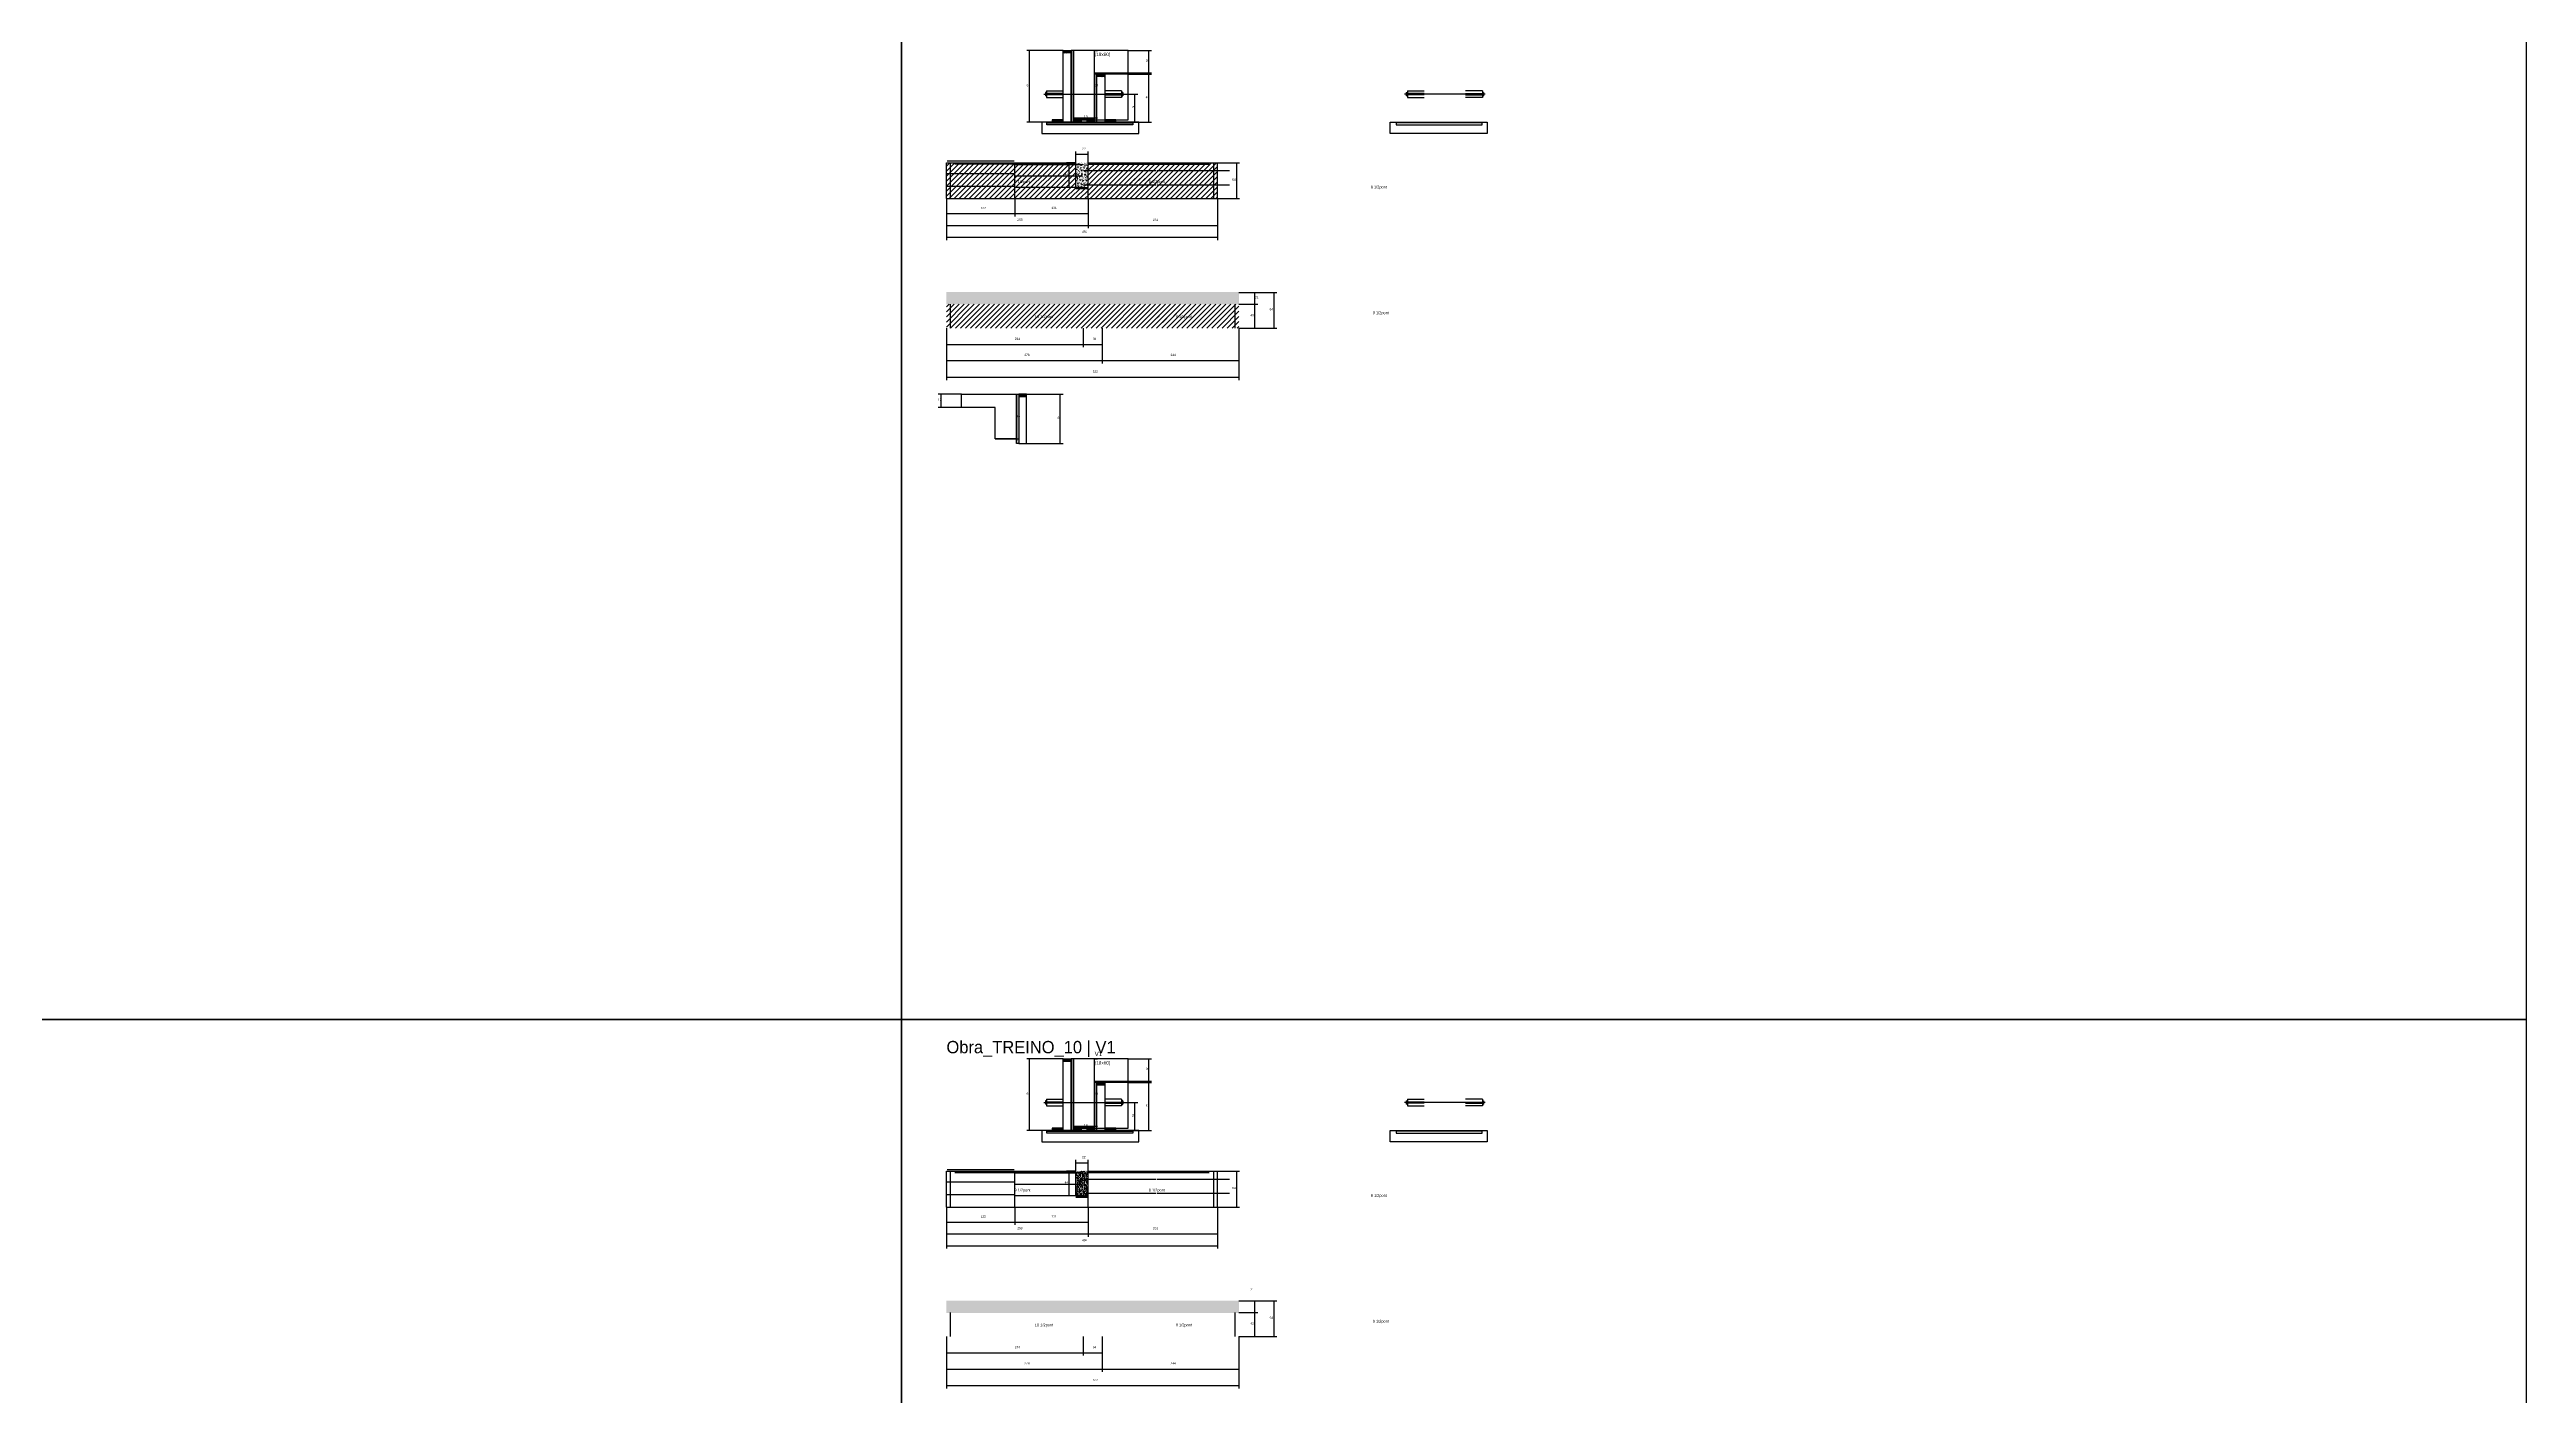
# Model space of a CAD drawing. Header units: metres. Extents: x -41 to 34840, y -36000 to 1848.
# Drawn here: x 30379 to 34800, y -15071 to -12668 of the extents above; entities that cross this region are included whole.
import ezdxf

# ---------------------------------------------------------------- set-up
doc = ezdxf.new("R2010")
doc.units = ezdxf.units.M
for name, color, linetype in [('barrote', 126, 'Continuous'), ('CELL_BORDER', 8, 'Continuous'), ('CONCRETO', 251, 'Continuous'), ('COTA', 4, 'Continuous'), ('Cota Seção (2x)', 4, 'Continuous'), ('Hachura', 253, 'Continuous'), ('LABEL_ID', 3, 'Continuous'), ('Madeira', 126, 'Continuous'), ('NOMENCLATURA', 7, 'Continuous'), ('Painéis', 200, 'Continuous'), ('SARR_2.2x7', 40, 'Continuous'), ('SCO-___-LAJ', 4, 'Continuous'), ('TENSOR', 2, 'Continuous'), ('Texto Seção', 7, 'Continuous')]:
    doc.layers.add(name, color=color, linetype=linetype)

msp = doc.modelspace()

# ---------------------------------------------------------------- hatches: boundary and pattern name
at = {"layer": 'COTA'}
h = msp.add_hatch(dxfattribs=at)
h.set_pattern_fill('AR-CONC', scale=0.03)
h.paths.add_polyline_path([(32211, -12914.5), (32233, -12914.5), (32233, -12870.5), (32211, -12870.5)])
h = msp.add_hatch(dxfattribs=at)
h.set_pattern_fill('AR-CONC', scale=0.03)
h.paths.add_polyline_path([(31980, -13101.2), (31980, -13123.2), (32502, -13123.2), (32502, -13101.2)])
h = msp.add_hatch(dxfattribs=at)
h.set_pattern_fill('AR-CONC', scale=0.03)
h.paths.add_polyline_path([(32211, -14714.5), (32233, -14714.5), (32233, -14670.5), (32211, -14670.5)])
h = msp.add_hatch(dxfattribs=at)
h.set_pattern_fill('AR-CONC', scale=0.03)
h.paths.add_polyline_path([(31980, -14901.8), (31980, -14923.8), (32502, -14923.8), (32502, -14901.8)])
at = {"layer": 'Hachura'}
h = msp.add_hatch(dxfattribs=at)
h.set_pattern_fill('ANSI31', scale=0.5)
h.paths.add_polyline_path([(32188.5, -12674.4), (32188.5, -12670), (32188.5, -12670), (32202.5, -12670), (32202.5, -12670), (32202.5, -12674.4), (32202.5, -12674.4), (32188.5, -12674.4)])
h = msp.add_hatch(color=8, dxfattribs=at)
h.dxf.hatch_style = 1
h.paths.add_polyline_path([(32206.5, -12670), (32202.5, -12670), (32202.5, -12670), (32202.5, -12798), (32202.5, -12798), (32206.5, -12798), (32206.5, -12798), (32206.5, -12670)])
h = msp.add_hatch(color=8, dxfattribs=at)
h.dxf.hatch_style = 1
h.paths.add_polyline_path([(32244.5, -12712.4), (32244.5, -12710), (32244.5, -12710), (32304.5, -12710), (32304.5, -12710), (32304.5, -12712.4), (32304.5, -12712.4), (32244.5, -12712.4)])
h = msp.add_hatch(color=8, dxfattribs=at)
h.dxf.hatch_style = 1
h.paths.add_polyline_path([(32248.5, -12712.4), (32244.5, -12712.4), (32244.5, -12712.4), (32244.5, -12798), (32244.5, -12798), (32248.5, -12798), (32248.5, -12798), (32248.5, -12712.4)])
h = msp.add_hatch(dxfattribs=at)
h.set_pattern_fill('ANSI31', scale=0.5)
h.paths.add_polyline_path([(32248.5, -12716.8), (32248.5, -12712.4), (32248.5, -12712.4), (32262.5, -12712.4), (32262.5, -12712.4), (32262.5, -12716.8), (32262.5, -12716.8), (32248.5, -12716.8)])
h = msp.add_hatch(dxfattribs=at)
h.set_pattern_fill('ANSI31', scale=0.5)
h.paths.add_polyline_path([(32188.5, -12798), (32188.5, -12793.6), (32188.5, -12793.6), (32168.5, -12793.6), (32168.5, -12793.6), (32168.5, -12798), (32168.5, -12798), (32188.5, -12798)])
h = msp.add_hatch(color=8, dxfattribs=at)
h.dxf.hatch_style = 1
h.paths.add_polyline_path([(32206.5, -12793.6), (32206.5, -12790), (32206.5, -12790), (32244.5, -12790), (32244.5, -12790), (32244.5, -12793.6), (32244.5, -12793.6), (32206.5, -12793.6)])
h = msp.add_hatch(dxfattribs=at)
h.set_pattern_fill('ANSI31', scale=0.5)
h.paths.add_polyline_path([(32206.5, -12798), (32206.5, -12793.6), (32206.5, -12793.6), (32220.5, -12793.6), (32220.5, -12793.6), (32220.5, -12798), (32220.5, -12798), (32206.5, -12798)])
h = msp.add_hatch(dxfattribs=at)
h.set_pattern_fill('ANSI31', scale=0.5)
h.paths.add_polyline_path([(32244.5, -12798), (32244.5, -12793.6), (32244.5, -12793.6), (32230.5, -12793.6), (32230.5, -12793.6), (32230.5, -12798), (32230.5, -12798), (32244.5, -12798)])
h = msp.add_hatch(dxfattribs=at)
h.set_pattern_fill('ANSI31', scale=0.5)
h.paths.add_polyline_path([(32282.5, -12798), (32282.5, -12793.6), (32282.5, -12793.6), (32262.5, -12793.6), (32262.5, -12793.6), (32262.5, -12798), (32262.5, -12798), (32282.5, -12798)])
h = msp.add_hatch(dxfattribs=at)
h.set_pattern_fill('ANSI31', scale=2)
h.paths.add_polyline_path([(32102, -12870.5), (31980, -12870.5), (31980, -12934.5), (32102, -12934.5)])
h = msp.add_hatch(dxfattribs=at)
h.set_pattern_fill('ANSI31', scale=2)
h.paths.add_polyline_path([(32064.7, -12914.7), (32132.3, -12914.7), (32132.3, -12914.7), (32137.8, -12898.7), (32137.8, -12898.7), (32070.2, -12898.7), (32070.2, -12898.7), (32064.7, -12914.7)])
h = msp.add_hatch(dxfattribs=at)
h.set_pattern_fill('ANSI31', scale=2)
h.paths.add_polyline_path([(32211, -12870.5), (32102, -12870.5), (32102, -12934.5), (32233, -12934.5), (32233, -12914.5), (32211, -12914.5)])
h = msp.add_hatch(dxfattribs=at)
h.set_pattern_fill('ANSI31', scale=2)
h.paths.add_polyline_path([(32200.9, -12903.3), (32200.9, -12881.1), (32200.9, -12881.1), (32180.3, -12881.1), (32180.3, -12881.1), (32180.3, -12903.3), (32180.3, -12903.3), (32200.9, -12903.3)])
h = msp.add_hatch(dxfattribs=at)
h.set_pattern_fill('ANSI31', scale=2)
h.paths.add_polyline_path([(32464, -12870.5), (32233, -12870.5), (32233, -12934.5), (32464, -12934.5)])
h = msp.add_hatch(dxfattribs=at)
h.set_pattern_fill('ANSI31', scale=2)
h.paths.add_polyline_path([(32304.6, -12914.7), (32372.2, -12914.7), (32372.2, -12914.7), (32377.7, -12898.7), (32377.7, -12898.7), (32310.1, -12898.7), (32310.1, -12898.7), (32304.6, -12914.7)])
h = msp.add_hatch(dxfattribs=at)
h.set_pattern_fill('ANSI31', scale=2)
h.paths.add_polyline_path([(32224, -13123), (31980, -13123), (31980, -13165.8), (32224, -13165.8)])
h = msp.add_hatch(dxfattribs=at)
h.set_pattern_fill('ANSI31', scale=2)
h.paths.add_polyline_path([(32258, -13123), (32224, -13123), (32224, -13165.8), (32258, -13165.8)])
h = msp.add_hatch(dxfattribs=at)
h.set_pattern_fill('ANSI31', scale=2)
h.paths.add_polyline_path([(32502, -13123), (32258, -13123), (32258, -13165.8), (32502, -13165.8)])
h = msp.add_hatch(dxfattribs=at)
h.set_pattern_fill('ANSI31', scale=2)
h.paths.add_polyline_path([(32097.4, -13155.6), (32171.5, -13155.6), (32171.5, -13155.6), (32177, -13139.6), (32177, -13139.6), (32102.9, -13139.6), (32102.9, -13139.6), (32097.4, -13155.6)])
h = msp.add_hatch(dxfattribs=at)
h.set_pattern_fill('ANSI31', scale=2)
h.paths.add_polyline_path([(32353, -13155.6), (32420.6, -13155.6), (32420.6, -13155.6), (32426.1, -13139.6), (32426.1, -13139.6), (32358.5, -13139.6), (32358.5, -13139.6), (32353, -13155.6)])
h = msp.add_hatch(color=8, dxfattribs=at)
h.dxf.hatch_style = 1
h.paths.add_polyline_path([(32105.1, -13283.3), (32109.1, -13283.3), (32109.1, -13283.3), (32109.1, -13371.3), (32109.1, -13371.3), (32105.1, -13371.3), (32105.1, -13371.3), (32105.1, -13283.3)])
h = msp.add_hatch(dxfattribs=at)
h.set_pattern_fill('ANSI31', scale=0.5)
h.paths.add_polyline_path([(32123.1, -13287.7), (32123.1, -13283.3), (32123.1, -13283.3), (32109.1, -13283.3), (32109.1, -13283.3), (32109.1, -13287.7), (32109.1, -13287.7), (32123.1, -13287.7)])
h = msp.add_hatch(dxfattribs=at)
h.set_pattern_fill('ANSI31', scale=0.5)
h.paths.add_polyline_path([(32188.5, -14474.4), (32188.5, -14470), (32188.5, -14470), (32202.5, -14470), (32202.5, -14470), (32202.5, -14474.4), (32202.5, -14474.4), (32188.5, -14474.4)])
h = msp.add_hatch(color=8, dxfattribs=at)
h.dxf.hatch_style = 1
h.paths.add_polyline_path([(32206.5, -14470), (32202.5, -14470), (32202.5, -14470), (32202.5, -14598), (32202.5, -14598), (32206.5, -14598), (32206.5, -14598), (32206.5, -14470)])
h = msp.add_hatch(color=8, dxfattribs=at)
h.dxf.hatch_style = 1
h.paths.add_polyline_path([(32244.5, -14512.4), (32244.5, -14510), (32244.5, -14510), (32304.5, -14510), (32304.5, -14510), (32304.5, -14512.4), (32304.5, -14512.4), (32244.5, -14512.4)])
h = msp.add_hatch(color=8, dxfattribs=at)
h.dxf.hatch_style = 1
h.paths.add_polyline_path([(32248.5, -14512.4), (32244.5, -14512.4), (32244.5, -14512.4), (32244.5, -14598), (32244.5, -14598), (32248.5, -14598), (32248.5, -14598), (32248.5, -14512.4)])
h = msp.add_hatch(dxfattribs=at)
h.set_pattern_fill('ANSI31', scale=0.5)
h.paths.add_polyline_path([(32248.5, -14516.8), (32248.5, -14512.4), (32248.5, -14512.4), (32262.5, -14512.4), (32262.5, -14512.4), (32262.5, -14516.8), (32262.5, -14516.8), (32248.5, -14516.8)])
h = msp.add_hatch(dxfattribs=at)
h.set_pattern_fill('ANSI31', scale=0.5)
h.paths.add_polyline_path([(32188.5, -14598), (32188.5, -14593.6), (32188.5, -14593.6), (32168.5, -14593.6), (32168.5, -14593.6), (32168.5, -14598), (32168.5, -14598), (32188.5, -14598)])
h = msp.add_hatch(color=8, dxfattribs=at)
h.dxf.hatch_style = 1
h.paths.add_polyline_path([(32206.5, -14593.6), (32206.5, -14590), (32206.5, -14590), (32244.5, -14590), (32244.5, -14590), (32244.5, -14593.6), (32244.5, -14593.6), (32206.5, -14593.6)])
h = msp.add_hatch(dxfattribs=at)
h.set_pattern_fill('ANSI31', scale=0.5)
h.paths.add_polyline_path([(32206.5, -14598), (32206.5, -14593.6), (32206.5, -14593.6), (32220.5, -14593.6), (32220.5, -14593.6), (32220.5, -14598), (32220.5, -14598), (32206.5, -14598)])
h = msp.add_hatch(dxfattribs=at)
h.set_pattern_fill('ANSI31', scale=0.5)
h.paths.add_polyline_path([(32244.5, -14598), (32244.5, -14593.6), (32244.5, -14593.6), (32230.5, -14593.6), (32230.5, -14593.6), (32230.5, -14598), (32230.5, -14598), (32244.5, -14598)])
h = msp.add_hatch(dxfattribs=at)
h.set_pattern_fill('ANSI31', scale=0.5)
h.paths.add_polyline_path([(32282.5, -14598), (32282.5, -14593.6), (32282.5, -14593.6), (32262.5, -14593.6), (32262.5, -14593.6), (32262.5, -14598), (32262.5, -14598), (32282.5, -14598)])

# ---------------------------------------------------------------- linework, layer by layer
for p, q in [((32156.5, -12745), (32156.5, -12751)), ((32158.5, -12745), (32156.5, -12745)), ((32158.5, -12751), (32156.5, -12751)), ((32158.5, -12742), (32158.5, -12754)), ((32158.5, -12742), (32188.5, -12742)), ((32188.5, -12747), (32158.5, -12747)), ((32188.5, -12749), (32158.5, -12749)), ((32158.5, -12754), (32188.5, -12754)), ((32292.5, -12742), (32262.5, -12742)), ((32262.5, -12747), (32292.5, -12747)), ((32262.5, -12749), (32292.5, -12749)), ((32292.5, -12754), (32262.5, -12754)), ((32292.5, -12742), (32292.5, -12754)), ((32294.5, -12745), (32292.5, -12745)), ((32292.5, -12751), (32294.5, -12751)), ((32294.5, -12745), (32294.5, -12751)), ((32800.6, -12745), (32800.6, -12751)), ((32800.6, -12745), (32802.6, -12745)), ((32802.6, -12751), (32800.6, -12751)), ((32802.6, -12742), (32802.6, -12754)), ((32802.6, -12742), (32832.6, -12742)), ((32832.6, -12747), (32802.6, -12747)), ((32832.6, -12749), (32802.6, -12749)), ((32802.6, -12754), (32832.6, -12754)), ((32936.6, -12742), (32906.6, -12742)), ((32906.6, -12747), (32936.6, -12747)), ((32906.6, -12749), (32936.6, -12749)), ((32936.6, -12754), (32906.6, -12754)), ((32936.6, -12742), (32936.6, -12754)), ((32936.6, -12745), (32938.6, -12745)), ((32936.6, -12751), (32938.6, -12751)), ((32938.6, -12745), (32938.6, -12751)), ((32158.5, -14542), (32158.5, -14554)), ((32158.5, -14542), (32188.5, -14542)), ((32292.5, -14542), (32262.5, -14542)), ((32292.5, -14542), (32292.5, -14554)), ((32802.6, -14542), (32802.6, -14554)), ((32802.6, -14542), (32832.6, -14542)), ((32936.6, -14542), (32906.6, -14542)), ((32936.6, -14542), (32936.6, -14554)), ((32156.5, -14545), (32156.5, -14551)), ((32158.5, -14545), (32156.5, -14545)), ((32158.5, -14551), (32156.5, -14551)), ((32188.5, -14547), (32158.5, -14547)), ((32188.5, -14549), (32158.5, -14549)), ((32158.5, -14554), (32188.5, -14554)), ((32262.5, -14547), (32292.5, -14547)), ((32262.5, -14549), (32292.5, -14549)), ((32292.5, -14554), (32262.5, -14554)), ((32294.5, -14545), (32292.5, -14545)), ((32292.5, -14551), (32294.5, -14551)), ((32294.5, -14545), (32294.5, -14551)), ((32800.6, -14545), (32800.6, -14551)), ((32800.6, -14545), (32802.6, -14545)), ((32802.6, -14551), (32800.6, -14551)), ((32832.6, -14547), (32802.6, -14547)), ((32832.6, -14549), (32802.6, -14549)), ((32802.6, -14554), (32832.6, -14554)), ((32906.6, -14547), (32936.6, -14547)), ((32906.6, -14549), (32936.6, -14549)), ((32936.6, -14554), (32906.6, -14554)), ((32936.6, -14545), (32938.6, -14545)), ((32936.6, -14551), (32938.6, -14551)), ((32938.6, -14545), (32938.6, -14551))]:
    msp.add_line(p, q)
at = {"layer": 'barrote'}
for points in [[(32150.1, -12818), (32323.1, -12818), (32323.1, -12798), (32150.1, -12798)], [(32944.9, -12818), (32772, -12818), (32772, -12798), (32944.9, -12798)], [(32150.1, -14618), (32323.1, -14618), (32323.1, -14598), (32150.1, -14598)], [(32944.9, -14618), (32772, -14618), (32772, -14598), (32944.9, -14598)]]:
    msp.add_lwpolyline(points, close=True, dxfattribs=at)
at = {"layer": 'CELL_BORDER'}
for points in [[(29000, -14400), (31900, -14400), (31900, -12600), (29000, -12600)], [(31900, -14400), (34800, -14400), (34800, -12600), (31900, -12600)], [(29000, -16200), (31900, -16200), (31900, -14400), (29000, -14400)], [(31900, -16200), (34800, -16200), (34800, -14400), (31900, -14400)]]:
    msp.add_lwpolyline(points, close=True, dxfattribs=at)
at = {"layer": 'CONCRETO'}
for points in [[(32244.5, -12710), (32304.5, -12710), (32304.5, -12670), (32244.5, -12670), (32244.5, -12670), (32206.5, -12670), (32206.5, -12793.6), (32206.5, -12793.6), (32206.5, -12790), (32244.5, -12790)], [(32206.5, -12793.6), (32304.5, -12793.6), (32304.5, -12670), (32206.5, -12670)], [(32067.1, -13307.3), (32007.1, -13307.3), (32007.1, -13283.3), (32067.1, -13283.3), (32067.1, -13283.3), (32105.1, -13283.3), (32105.1, -13366.9), (32105.1, -13366.9), (32105.1, -13363.3), (32067.1, -13363.3)], [(32244.5, -14510), (32304.5, -14510), (32304.5, -14470), (32244.5, -14470), (32244.5, -14470), (32206.5, -14470), (32206.5, -14593.6), (32206.5, -14593.6), (32206.5, -14590), (32244.5, -14590)], [(32206.5, -14593.6), (32304.5, -14593.6), (32304.5, -14470), (32206.5, -14470)]]:
    msp.add_lwpolyline(points, close=True, dxfattribs=at)
at = {"layer": 'COTA'}
for p, q in [((32188.5, -12670), (32123.5, -12670)), ((32128.5, -12798), (32128.5, -12670)), ((32304.5, -12670), (32346.2, -12670)), ((32341.2, -12710), (32341.2, -12670)), ((32304.5, -12710), (32346.2, -12710)), ((32304.5, -12712.4), (32346.2, -12712.4)), ((32341.2, -12798), (32341.2, -12712.4)), ((32297.8, -12748), (32321.4, -12748)), ((32316.4, -12798), (32316.4, -12748)), ((32188.5, -12798), (32123.5, -12798)), ((32286.9, -12798), (32346.2, -12798)), ((32297.8, -12798), (32321.4, -12798)), ((32211, -12870.5), (32211, -12850.3)), ((32211, -12855.3), (32233, -12855.3)), ((32233, -12870.5), (32233, -12850.3)), ((32211, -12870.5), (32194.1, -12870.5)), ((32199.1, -12914.5), (32199.1, -12870.5)), ((32464, -12870.5), (32503, -12870.5)), ((32498, -12934.5), (32498, -12870.5)), ((31980, -12934.5), (31980, -12966.3)), ((31980, -12934.5), (31980, -13008.5)), ((31980, -12934.5), (31980, -12987.4)), ((32102, -12934.5), (32102, -12966.3)), ((32102, -12934.5), (32102, -12966.3)), ((32211, -12914.5), (32194.1, -12914.5)), ((32233, -12934.5), (32233, -12966.3)), ((32233, -12934.5), (32233, -12987.4)), ((32233, -12934.5), (32233, -12987.4)), ((32464, -12934.5), (32464, -12987.4)), ((32464, -12934.5), (32503, -12934.5)), ((32464, -12934.5), (32464, -13008.5)), ((31980, -12961.3), (32102, -12961.3)), ((31980, -12982.4), (32233, -12982.4)), ((32102, -12961.3), (32233, -12961.3)), ((32233, -12982.4), (32464, -12982.4)), ((31980, -13003.5), (32464, -13003.5)), ((32502, -13101.8), (32535.5, -13101.8)), ((32502, -13101.8), (32569.9, -13101.8)), ((32502, -13123), (32535.5, -13123)), ((32502, -13123), (32535.5, -13123)), ((32530.5, -13123), (32530.5, -13101.8)), ((32530.5, -13165.8), (32530.5, -13123)), ((32564.9, -13165.8), (32564.9, -13101.8)), ((31980, -13165.8), (31980, -13228.6)), ((31980, -13165.8), (31980, -13199.6)), ((31980, -13165.8), (31980, -13258.3)), ((32224, -13165.8), (32224, -13199.6)), ((32224, -13165.8), (32224, -13199.6)), ((32258, -13165.8), (32258, -13228.6)), ((32258, -13165.8), (32258, -13228.6)), ((32258, -13165.8), (32258, -13199.6)), ((32502, -13165.8), (32502, -13228.6)), ((32502, -13165.8), (32535.5, -13165.8)), ((32502, -13165.8), (32569.9, -13165.8)), ((32502, -13165.8), (32502, -13258.3)), ((31980, -13194.6), (32224, -13194.6)), ((32224, -13194.6), (32258, -13194.6)), ((31980, -13223.6), (32258, -13223.6)), ((31980, -13253.3), (32502, -13253.3)), ((32258, -13223.6), (32502, -13223.6)), ((32007.1, -13283.3), (31965.4, -13283.3)), ((31970.4, -13307.3), (31970.4, -13283.3)), ((32123.1, -13283.3), (32188.1, -13283.3)), ((32183.1, -13371.3), (32183.1, -13283.3)), ((32007.1, -13307.3), (31965.4, -13307.3)), ((32123.1, -13371.3), (32188.1, -13371.3)), ((32188.5, -14470), (32123.5, -14470)), ((32128.5, -14598), (32128.5, -14470)), ((32304.5, -14470), (32346.2, -14470)), ((32341.2, -14510), (32341.2, -14470)), ((32304.5, -14510), (32346.2, -14510)), ((32304.5, -14512.4), (32346.2, -14512.4)), ((32341.2, -14598), (32341.2, -14512.4)), ((32297.8, -14548), (32321.4, -14548)), ((32316.4, -14598), (32316.4, -14548)), ((32188.5, -14598), (32123.5, -14598)), ((32286.9, -14598), (32346.2, -14598)), ((32297.8, -14598), (32321.4, -14598)), ((32211, -14670.5), (32194.1, -14670.5)), ((32199.1, -14714.5), (32199.1, -14670.5)), ((32211, -14670.5), (32211, -14650.3)), ((32211, -14655.3), (32233, -14655.3)), ((32233, -14670.5), (32233, -14650.3)), ((32464, -14670.5), (32503, -14670.5)), ((32498, -14734.5), (32498, -14670.5)), ((32211, -14714.5), (32194.1, -14714.5)), ((31980, -14734.5), (31980, -14766.3)), ((31980, -14734.5), (31980, -14808.5)), ((31980, -14734.5), (31980, -14787.4)), ((31980, -14761.3), (32102, -14761.3)), ((32102, -14734.5), (32102, -14766.3)), ((32102, -14734.5), (32102, -14766.3)), ((32102, -14761.3), (32233, -14761.3)), ((32233, -14734.5), (32233, -14766.3)), ((32233, -14734.5), (32233, -14787.4)), ((32233, -14734.5), (32233, -14787.4)), ((32464, -14734.5), (32464, -14787.4)), ((32464, -14734.5), (32503, -14734.5)), ((32464, -14734.5), (32464, -14808.5)), ((31980, -14782.4), (32233, -14782.4)), ((31980, -14803.5), (32464, -14803.5)), ((32233, -14782.4), (32464, -14782.4)), ((32502, -14901.8), (32535.5, -14901.8)), ((32502, -14901.8), (32569.9, -14901.8)), ((32502, -14923), (32535.5, -14923)), ((32502, -14923), (32535.5, -14923)), ((32530.5, -14923), (32530.5, -14901.8)), ((32530.5, -14965.8), (32530.5, -14923)), ((32564.9, -14965.8), (32564.9, -14901.8)), ((31980, -14965.8), (31980, -15028.6)), ((31980, -14965.8), (31980, -14999.6)), ((31980, -14965.8), (31980, -15058.3)), ((32224, -14965.8), (32224, -14999.6)), ((32224, -14965.8), (32224, -14999.6)), ((32258, -14965.8), (32258, -15028.6)), ((32258, -14965.8), (32258, -15028.6)), ((32258, -14965.8), (32258, -14999.6)), ((32502, -14965.8), (32502, -15028.6)), ((32502, -14965.8), (32535.5, -14965.8)), ((32502, -14965.8), (32569.9, -14965.8)), ((32502, -14965.8), (32502, -15058.3)), ((31980, -14994.6), (32224, -14994.6)), ((31980, -15023.6), (32258, -15023.6)), ((32224, -14994.6), (32258, -14994.6)), ((32258, -15023.6), (32502, -15023.6)), ((31980, -15053.3), (32502, -15053.3))]:
    msp.add_line(p, q, dxfattribs=at)
at = {"layer": 'Cota Seção (2x)'}
for p, q in [((32244.5, -12790), (32244.5, -12670)), ((32244.5, -12670), (32249.5, -12670)), ((32206.5, -12798), (32206.5, -12785)), ((32206.5, -12790), (32244.5, -12790)), ((32244.5, -12798), (32244.5, -12785)), ((32244.5, -12790), (32249.5, -12790)), ((32067.1, -13283.3), (32110.1, -13283.3)), ((32105.1, -13363.3), (32105.1, -13283.3)), ((32067.1, -13363.3), (32110.1, -13363.3)), ((32244.5, -14590), (32244.5, -14470)), ((32244.5, -14470), (32249.5, -14470)), ((32206.5, -14598), (32206.5, -14585)), ((32244.5, -14598), (32244.5, -14585)), ((32206.5, -14590), (32244.5, -14590)), ((32244.5, -14590), (32249.5, -14590))]:
    msp.add_line(p, q, dxfattribs=at)
at = {"layer": 'Madeira'}
for points in [[(32188.5, -12674.4), (32188.5, -12670), (32202.5, -12670), (32202.5, -12674.4)], [(32188.5, -12670), (32202.5, -12670), (32202.5, -12798), (32188.5, -12798)], [(32248.5, -12716.8), (32248.5, -12712.4), (32262.5, -12712.4), (32262.5, -12716.8)], [(32248.5, -12712.4), (32262.5, -12712.4), (32262.5, -12798), (32248.5, -12798)], [(32150.1, -12818), (32323.1, -12818), (32323.1, -12798), (32150.1, -12798)], [(32188.5, -12798), (32188.5, -12793.6), (32168.5, -12793.6), (32168.5, -12798)], [(32206.5, -12798), (32206.5, -12793.6), (32220.5, -12793.6), (32220.5, -12798)], [(32244.5, -12798), (32244.5, -12793.6), (32230.5, -12793.6), (32230.5, -12798)], [(32282.5, -12798), (32282.5, -12793.6), (32262.5, -12793.6), (32262.5, -12798)], [(32123.1, -13287.7), (32123.1, -13283.3), (32109.1, -13283.3), (32109.1, -13287.7)], [(32123.1, -13283.3), (32109.1, -13283.3), (32109.1, -13371.3), (32123.1, -13371.3)], [(32188.5, -14474.4), (32188.5, -14470), (32202.5, -14470), (32202.5, -14474.4)], [(32188.5, -14470), (32202.5, -14470), (32202.5, -14598), (32188.5, -14598)], [(32248.5, -14516.8), (32248.5, -14512.4), (32262.5, -14512.4), (32262.5, -14516.8)], [(32248.5, -14512.4), (32262.5, -14512.4), (32262.5, -14598), (32248.5, -14598)], [(32150.1, -14618), (32323.1, -14618), (32323.1, -14598), (32150.1, -14598)], [(32188.5, -14598), (32188.5, -14593.6), (32168.5, -14593.6), (32168.5, -14598)], [(32206.5, -14598), (32206.5, -14593.6), (32220.5, -14593.6), (32220.5, -14598)], [(32244.5, -14598), (32244.5, -14593.6), (32230.5, -14593.6), (32230.5, -14598)], [(32282.5, -14598), (32282.5, -14593.6), (32262.5, -14593.6), (32262.5, -14598)]]:
    msp.add_lwpolyline(points, close=True, dxfattribs=at)
at = {"layer": 'Painéis'}
for p, q in [((32202.5, -12798), (32202.5, -12670)), ((32244.5, -12710), (32304.5, -12710)), ((32244.5, -12798), (32244.5, -12712.4)), ((32206.5, -12790), (32244.5, -12790)), ((32206.5, -12793.6), (32206.5, -12790)), ((32244.5, -12793.6), (32244.5, -12790)), ((31980, -12870.5), (32211, -12870.5)), ((31980, -12934.5), (31980, -12870.5)), ((32102, -12934.5), (32102, -12870.5)), ((32211, -12914.5), (32211, -12870.5)), ((32233, -12870.5), (32464, -12870.5)), ((32233, -12934.5), (32233, -12870.5)), ((32464, -12934.5), (32464, -12870.5)), ((31980, -12934.5), (32233, -12934.5)), ((32211, -12914.5), (32233, -12914.5)), ((32233, -12934.5), (32464, -12934.5)), ((32202.5, -14598), (32202.5, -14470)), ((32244.5, -14510), (32304.5, -14510)), ((32244.5, -14598), (32244.5, -14512.4)), ((32206.5, -14590), (32244.5, -14590)), ((32206.5, -14593.6), (32206.5, -14590)), ((32244.5, -14593.6), (32244.5, -14590)), ((31980, -14670.5), (32211, -14670.5)), ((31980, -14734.5), (31980, -14670.5)), ((32102, -14734.5), (32102, -14670.5)), ((32211, -14714.5), (32211, -14670.5)), ((32233, -14670.5), (32464, -14670.5)), ((32233, -14734.5), (32233, -14670.5)), ((32464, -14734.5), (32464, -14670.5)), ((32211, -14714.5), (32233, -14714.5)), ((31980, -14734.5), (32233, -14734.5)), ((32233, -14734.5), (32464, -14734.5))]:
    msp.add_line(p, q, dxfattribs=at)
for points in [[(32206.5, -12670), (32202.5, -12670), (32202.5, -12798), (32206.5, -12798)], [(32244.5, -12712.4), (32244.5, -12710), (32304.5, -12710), (32304.5, -12712.4)], [(32248.5, -12712.4), (32244.5, -12712.4), (32244.5, -12798), (32248.5, -12798)], [(32206.5, -12793.6), (32206.5, -12790), (32244.5, -12790), (32244.5, -12793.6)], [(32105.1, -13283.3), (32109.1, -13283.3), (32109.1, -13371.3), (32105.1, -13371.3)], [(32206.5, -14470), (32202.5, -14470), (32202.5, -14598), (32206.5, -14598)], [(32244.5, -14512.4), (32244.5, -14510), (32304.5, -14510), (32304.5, -14512.4)], [(32248.5, -14512.4), (32244.5, -14512.4), (32244.5, -14598), (32248.5, -14598)], [(32206.5, -14593.6), (32206.5, -14590), (32244.5, -14590), (32244.5, -14593.6)]]:
    msp.add_lwpolyline(points, close=True, dxfattribs=at)
at = {"layer": 'SARR_2.2x7'}
for p, q in [((31981, -12867.2), (32101, -12867.2)), ((31981, -12889.6), (32101, -12889.6)), ((31987, -12934.5), (31987, -12870.5)), ((31995, -12872.7), (32211, -12872.7)), ((32103, -12873.3), (32223, -12873.3)), ((32103, -12893.7), (32223, -12893.7)), ((32225, -12884.6), (32354, -12884.6)), ((32233, -12872.9), (32449, -12872.9)), ((32356, -12884.6), (32485, -12884.6)), ((32457, -12934.5), (32457, -12870.5)), ((31981, -12912.1), (32101, -12912.1)), ((32103, -12914.1), (32223, -12914.1)), ((32211, -12916.7), (32233, -12916.7)), ((32225, -12909.6), (32354, -12909.6)), ((32356, -12909.6), (32485, -12909.6)), ((31987, -13165.8), (31987, -13123)), ((32495, -13165.8), (32495, -13123)), ((31981, -14667.2), (32101, -14667.2)), ((31987, -14734.5), (31987, -14670.5)), ((31995, -14672.7), (32211, -14672.7)), ((32103, -14673.3), (32223, -14673.3)), ((32233, -14672.9), (32449, -14672.9)), ((32457, -14734.5), (32457, -14670.5)), ((31981, -14689.6), (32101, -14689.6)), ((31981, -14712.1), (32101, -14712.1)), ((32103, -14693.7), (32223, -14693.7)), ((32103, -14714.1), (32223, -14714.1)), ((32211, -14716.7), (32233, -14716.7)), ((32225, -14684.6), (32354, -14684.6)), ((32225, -14709.6), (32354, -14709.6)), ((32356, -14684.6), (32485, -14684.6)), ((32356, -14709.6), (32485, -14709.6)), ((31987, -14965.8), (31987, -14923)), ((32495, -14965.8), (32495, -14923))]:
    msp.add_line(p, q, dxfattribs=at)
at = {"layer": 'SCO-___-LAJ'}
for points in [[(32159.1, -12799.3), (32312.4, -12799.3), (32312.4, -12802.5), (32159.1, -12802.5)], [(32935.9, -12799.3), (32782.6, -12799.3), (32782.6, -12802.5), (32935.9, -12802.5)], [(32159.1, -14599.3), (32312.4, -14599.3), (32312.4, -14602.5), (32159.1, -14602.5)], [(32935.9, -14599.3), (32782.6, -14599.3), (32782.6, -14602.5), (32935.9, -14602.5)]]:
    msp.add_lwpolyline(points, close=True, dxfattribs=at)
at = {"layer": 'TENSOR'}
for p, q in [((32153.5, -12748), (32297.8, -12748)), ((32941.6, -12748), (32797.3, -12748)), ((32153.5, -14548), (32297.8, -14548)), ((32941.6, -14548), (32797.3, -14548))]:
    msp.add_line(p, q, dxfattribs=at)

# ---------------------------------------------------------------- texts
at = {"layer": 'COTA'}
for s, p in [('20', (32335.7, -12690)), ('64', (32123, -12734)), ('25', (32310.9, -12773)), ('43', (32335.7, -12755.2)), ('22', (32222, -12847.3)), ('44', (32191.1, -12892.5)), ('64', (32489.9, -12902.5)), ('122', (32041, -12953.3)), ('131', (32167.5, -12953.1)), ('253', (32106.5, -12974.2)), ('484', (32222, -12995.4)), ('231', (32348.5, -12974.2)), ('21', (32530.5, -13112.4)), ('64', (32556.8, -13133.8)), ('43', (32522.4, -13144.4)), ('244', (32102, -13186.6)), ('278', (32119, -13215.5)), ('34', (32241, -13186.4)), ('244', (32380, -13215.5)), ('522', (32241, -13245.2)), ('12', (31964.9, -13295.3)), ('44', (32177.6, -13327.3)), ('20', (32335.7, -14490)), ('64', (32123, -14534)), ('25', (32310.9, -14573)), ('43', (32335.7, -14555.2)), ('22', (32222, -14647.3)), ('44', (32191.1, -14692.5)), ('64', (32489.9, -14702.5)), ('122', (32041, -14753.3)), ('131', (32167.5, -14753.1)), ('253', (32106.5, -14774.2)), ('484', (32222, -14795.4)), ('231', (32348.5, -14774.2)), ('21', (32522.4, -14883.9)), ('43', (32522.4, -14944.4)), ('64', (32556.8, -14933.8)), ('244', (32102, -14986.6)), ('34', (32241, -14986.4)), ('278', (32119, -15015.5)), ('244', (32380, -15015.5)), ('522', (32241, -15045.2))]:
    msp.add_text(s, height=4, dxfattribs=at).set_placement(p)
at = {"layer": 'Cota Seção (2x)'}
for s, p in [('60', (32244.5, -12734)), ('19', (32225.5, -12790)), ('40', (32105.1, -13325.1)), ('60', (32244.5, -14534)), ('19', (32225.5, -14590))]:
    msp.add_text(s, height=4, dxfattribs=at).set_placement(p)
at = {"layer": 'LABEL_ID'}
msp.add_text('Obra_TREINO_10 | V1', height=22, dxfattribs=at).set_placement((31980, -14460))
at = {"layer": 'NOMENCLATURA'}
for s, p in [('9 1/2pont', (32101.2, -12906.7)), ('8 1/2pont', (32341, -12906.7)), ('8 1/2pont', (32737.3, -12916.3)), ('10 1/2pont', (32137.7, -13147.6)), ('8 1/2pont', (32389.4, -13147.6)), ('9 1/2pont', (32740.8, -13140.8)), ('9 1/2pont', (32101.2, -14706.7)), ('8 1/2pont', (32341, -14706.7)), ('8 1/2pont', (32737.3, -14716.3)), ('10 1/2pont', (32137.7, -14947.6)), ('8 1/2pont', (32389.4, -14947.6)), ('9 1/2pont', (32740.8, -14940.8))]:
    msp.add_text(s, height=5, dxfattribs=at).set_placement(p)
at = {"layer": 'Texto Seção'}
for s, height, p in [('(19x60)', 6, (32244.5, -12680)), ('V1', 8, (32244.5, -14465)), ('(19x60)', 6, (32244.5, -14480))]:
    msp.add_text(s, height=height, dxfattribs=at).set_placement(p)

doc.saveas('drawing.dxf')
